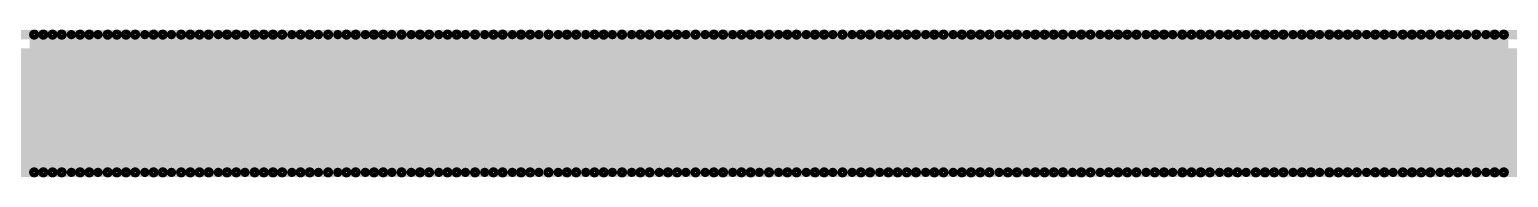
# Model space of a CAD drawing. Extents: x 0.24 to 7.39, y 0.21 to 4.62.
# Drawn here: x 5.5045 to 5.6655, y 3.3655 to 3.3815 of the extents above; entities that cross this region are included whole.
import ezdxf

# ---------------------------------------------------------------- set-up
doc = ezdxf.new("R2010")
doc.units = 0

msp = doc.modelspace()

# ---------------------------------------------------------------- linework, layer by layer
at = {"layer": 'TOP', "const_width": 0.001}
for points in [[(5.446, 3.381), (5.761, 3.381)], [(5.505, 3.366), (5.505, 3.381)], [(5.506, 3.366), (5.506, 3.381)], [(5.507, 3.366), (5.507, 3.381)], [(5.508, 3.366), (5.508, 3.381)], [(5.509, 3.366), (5.509, 3.381)], [(5.509, 3.366), (5.509, 3.381)], [(5.51, 3.366), (5.51, 3.381)], [(5.511, 3.366), (5.511, 3.381)], [(5.512, 3.366), (5.512, 3.381)], [(5.513, 3.366), (5.513, 3.381)], [(5.514, 3.366), (5.514, 3.381)], [(5.515, 3.366), (5.515, 3.381)], [(5.516, 3.366), (5.516, 3.381)], [(5.517, 3.366), (5.517, 3.381)], [(5.518, 3.366), (5.518, 3.381)], [(5.518, 3.366), (5.518, 3.381)], [(5.519, 3.366), (5.519, 3.381)], [(5.52, 3.366), (5.52, 3.381)], [(5.521, 3.366), (5.521, 3.381)], [(5.522, 3.366), (5.522, 3.381)], [(5.523, 3.366), (5.523, 3.381)], [(5.524, 3.366), (5.524, 3.381)], [(5.525, 3.366), (5.525, 3.381)], [(5.526, 3.366), (5.526, 3.381)], [(5.527, 3.366), (5.527, 3.381)], [(5.527, 3.366), (5.527, 3.381)], [(5.528, 3.366), (5.528, 3.381)], [(5.529, 3.366), (5.529, 3.381)], [(5.53, 3.366), (5.53, 3.381)], [(5.531, 3.366), (5.531, 3.381)], [(5.532, 3.366), (5.532, 3.381)], [(5.533, 3.366), (5.533, 3.381)], [(5.534, 3.366), (5.534, 3.381)], [(5.535, 3.366), (5.535, 3.381)], [(5.536, 3.366), (5.536, 3.381)], [(5.536, 3.366), (5.536, 3.381)], [(5.537, 3.366), (5.537, 3.381)], [(5.538, 3.366), (5.538, 3.381)], [(5.539, 3.366), (5.539, 3.381)], [(5.54, 3.366), (5.54, 3.381)], [(5.541, 3.366), (5.541, 3.381)], [(5.542, 3.366), (5.542, 3.381)], [(5.543, 3.366), (5.543, 3.381)], [(5.544, 3.366), (5.544, 3.381)], [(5.545, 3.366), (5.545, 3.381)], [(5.545, 3.366), (5.545, 3.381)], [(5.546, 3.366), (5.546, 3.381)], [(5.547, 3.366), (5.547, 3.381)], [(5.548, 3.366), (5.548, 3.381)], [(5.549, 3.366), (5.549, 3.381)], [(5.55, 3.366), (5.55, 3.381)], [(5.551, 3.366), (5.551, 3.381)], [(5.552, 3.366), (5.552, 3.381)], [(5.553, 3.366), (5.553, 3.381)], [(5.554, 3.366), (5.554, 3.381)], [(5.554, 3.366), (5.554, 3.381)], [(5.555, 3.366), (5.555, 3.381)], [(5.556, 3.366), (5.556, 3.381)], [(5.557, 3.366), (5.557, 3.381)], [(5.558, 3.366), (5.558, 3.381)], [(5.559, 3.366), (5.559, 3.381)], [(5.56, 3.366), (5.56, 3.381)], [(5.561, 3.366), (5.561, 3.381)], [(5.562, 3.366), (5.562, 3.381)], [(5.563, 3.366), (5.563, 3.381)], [(5.563, 3.366), (5.563, 3.381)], [(5.564, 3.366), (5.564, 3.381)], [(5.565, 3.366), (5.565, 3.381)], [(5.566, 3.366), (5.566, 3.381)], [(5.567, 3.366), (5.567, 3.381)], [(5.568, 3.366), (5.568, 3.381)], [(5.569, 3.366), (5.569, 3.381)], [(5.57, 3.366), (5.57, 3.381)], [(5.571, 3.366), (5.571, 3.381)], [(5.572, 3.366), (5.572, 3.381)], [(5.572, 3.366), (5.572, 3.381)], [(5.573, 3.366), (5.573, 3.381)], [(5.574, 3.366), (5.574, 3.381)], [(5.575, 3.366), (5.575, 3.381)], [(5.576, 3.366), (5.576, 3.381)], [(5.577, 3.366), (5.577, 3.381)], [(5.578, 3.366), (5.578, 3.381)], [(5.579, 3.366), (5.579, 3.381)], [(5.58, 3.366), (5.58, 3.381)], [(5.581, 3.366), (5.581, 3.381)], [(5.581, 3.366), (5.581, 3.381)], [(5.582, 3.366), (5.582, 3.381)], [(5.583, 3.366), (5.583, 3.381)], [(5.584, 3.366), (5.584, 3.381)], [(5.585, 3.366), (5.585, 3.381)], [(5.586, 3.366), (5.586, 3.381)], [(5.587, 3.366), (5.587, 3.381)], [(5.588, 3.366), (5.588, 3.381)], [(5.589, 3.366), (5.589, 3.381)], [(5.59, 3.366), (5.59, 3.381)], [(5.59, 3.366), (5.59, 3.381)], [(5.591, 3.366), (5.591, 3.381)], [(5.592, 3.366), (5.592, 3.381)], [(5.593, 3.366), (5.593, 3.381)], [(5.594, 3.366), (5.594, 3.381)], [(5.595, 3.366), (5.595, 3.381)], [(5.596, 3.366), (5.596, 3.381)], [(5.597, 3.366), (5.597, 3.381)], [(5.598, 3.366), (5.598, 3.381)], [(5.599, 3.366), (5.599, 3.381)], [(5.599, 3.366), (5.599, 3.381)], [(5.6, 3.366), (5.6, 3.381)], [(5.601, 3.366), (5.601, 3.381)], [(5.602, 3.366), (5.602, 3.381)], [(5.603, 3.366), (5.603, 3.381)], [(5.604, 3.366), (5.604, 3.381)], [(5.605, 3.366), (5.605, 3.381)], [(5.606, 3.366), (5.606, 3.381)], [(5.607, 3.366), (5.607, 3.381)], [(5.608, 3.366), (5.608, 3.381)], [(5.608, 3.366), (5.608, 3.381)], [(5.609, 3.366), (5.609, 3.381)], [(5.61, 3.366), (5.61, 3.381)], [(5.611, 3.366), (5.611, 3.381)], [(5.612, 3.366), (5.612, 3.381)], [(5.613, 3.366), (5.613, 3.381)], [(5.614, 3.366), (5.614, 3.381)], [(5.615, 3.366), (5.615, 3.381)], [(5.616, 3.366), (5.616, 3.381)], [(5.617, 3.366), (5.617, 3.381)], [(5.617, 3.366), (5.617, 3.381)], [(5.618, 3.366), (5.618, 3.381)], [(5.619, 3.366), (5.619, 3.381)], [(5.62, 3.366), (5.62, 3.381)], [(5.621, 3.366), (5.621, 3.381)], [(5.622, 3.366), (5.622, 3.381)], [(5.623, 3.366), (5.623, 3.381)], [(5.624, 3.366), (5.624, 3.381)], [(5.625, 3.366), (5.625, 3.381)], [(5.626, 3.366), (5.626, 3.381)], [(5.626, 3.366), (5.626, 3.381)], [(5.627, 3.366), (5.627, 3.381)], [(5.628, 3.366), (5.628, 3.381)], [(5.629, 3.366), (5.629, 3.381)], [(5.63, 3.366), (5.63, 3.381)], [(5.631, 3.366), (5.631, 3.381)], [(5.632, 3.366), (5.632, 3.381)], [(5.633, 3.366), (5.633, 3.381)], [(5.634, 3.366), (5.634, 3.381)], [(5.635, 3.366), (5.635, 3.381)], [(5.635, 3.366), (5.635, 3.381)], [(5.636, 3.366), (5.636, 3.381)], [(5.637, 3.366), (5.637, 3.381)], [(5.638, 3.366), (5.638, 3.381)], [(5.639, 3.366), (5.639, 3.381)], [(5.64, 3.366), (5.64, 3.381)], [(5.641, 3.366), (5.641, 3.381)], [(5.642, 3.366), (5.642, 3.381)], [(5.643, 3.366), (5.643, 3.381)], [(5.644, 3.366), (5.644, 3.381)], [(5.644, 3.366), (5.644, 3.381)], [(5.645, 3.366), (5.645, 3.381)], [(5.646, 3.366), (5.646, 3.381)], [(5.647, 3.366), (5.647, 3.381)], [(5.648, 3.366), (5.648, 3.381)], [(5.649, 3.366), (5.649, 3.381)], [(5.65, 3.366), (5.65, 3.381)], [(5.651, 3.366), (5.651, 3.381)], [(5.652, 3.366), (5.652, 3.381)], [(5.653, 3.366), (5.653, 3.381)], [(5.653, 3.366), (5.653, 3.381)], [(5.654, 3.366), (5.654, 3.381)], [(5.655, 3.366), (5.655, 3.381)], [(5.656, 3.366), (5.656, 3.381)], [(5.657, 3.366), (5.657, 3.381)], [(5.658, 3.366), (5.658, 3.381)], [(5.659, 3.366), (5.659, 3.381)], [(5.66, 3.366), (5.66, 3.381)], [(5.661, 3.366), (5.661, 3.381)], [(5.662, 3.366), (5.662, 3.381)], [(5.662, 3.366), (5.662, 3.381)], [(5.663, 3.366), (5.663, 3.381)], [(5.664, 3.366), (5.664, 3.381)], [(5.665, 3.366), (5.665, 3.381)], [(5.445, 3.379), (5.762, 3.379)], [(5.444, 3.378), (5.763, 3.378)], [(5.441, 3.376), (5.766, 3.376)], [(5.442, 3.377), (5.765, 3.377)], [(5.443, 3.377), (5.764, 3.377)], [(5.44, 3.375), (5.767, 3.375)], [(5.438, 3.373), (5.768, 3.373)], [(5.439, 3.374), (5.768, 3.374)], [(5.436, 3.371), (5.77, 3.371)], [(5.437, 3.372), (5.769, 3.372)], [(5.436, 3.37), (5.771, 3.37)], [(5.433, 3.368), (5.774, 3.368)], [(5.434, 3.368), (5.773, 3.368)], [(5.435, 3.369), (5.772, 3.369)], [(5.432, 3.367), (5.775, 3.367)], [(5.431, 3.366), (5.776, 3.366)], [(5.496, 3.366), (5.726, 3.366)]]:
    msp.add_lwpolyline(points, dxfattribs=at)
at = {"layer": 'TOP', "const_width": 0.0005}
for points in [[(5.5047, 3.381, 1), (5.5053, 3.381, 1)], [(5.5057, 3.381, 1), (5.5063, 3.381, 1)], [(5.5067, 3.381, 1), (5.5073, 3.381, 1)], [(5.5077, 3.381, 1), (5.5083, 3.381, 1)], [(5.5088, 3.381, 1), (5.5093, 3.381, 1)], [(5.5088, 3.381, 1), (5.5093, 3.381, 1)], [(5.5097, 3.381, 1), (5.5103, 3.381, 1)], [(5.5107, 3.381, 1), (5.5113, 3.381, 1)], [(5.5117, 3.381, 1), (5.5122, 3.381, 1)], [(5.5127, 3.381, 1), (5.5133, 3.381, 1)], [(5.5137, 3.381, 1), (5.5143, 3.381, 1)], [(5.5147, 3.381, 1), (5.5153, 3.381, 1)], [(5.5157, 3.381, 1), (5.5163, 3.381, 1)], [(5.5168, 3.381, 1), (5.5173, 3.381, 1)], [(5.5177, 3.381, 1), (5.5183, 3.381, 1)], [(5.5177, 3.381, 1), (5.5183, 3.381, 1)], [(5.5187, 3.381, 1), (5.5193, 3.381, 1)], [(5.5197, 3.381, 1), (5.5202, 3.381, 1)], [(5.5207, 3.381, 1), (5.5213, 3.381, 1)], [(5.5217, 3.381, 1), (5.5223, 3.381, 1)], [(5.5227, 3.381, 1), (5.5233, 3.381, 1)], [(5.5237, 3.381, 1), (5.5243, 3.381, 1)], [(5.5248, 3.381, 1), (5.5253, 3.381, 1)], [(5.5257, 3.381, 1), (5.5263, 3.381, 1)], [(5.5267, 3.381, 1), (5.5273, 3.381, 1)], [(5.5267, 3.381, 1), (5.5273, 3.381, 1)], [(5.5277, 3.381, 1), (5.5282, 3.381, 1)], [(5.5287, 3.381, 1), (5.5293, 3.381, 1)], [(5.5297, 3.381, 1), (5.5303, 3.381, 1)], [(5.5307, 3.381, 1), (5.5313, 3.381, 1)], [(5.5317, 3.381, 1), (5.5323, 3.381, 1)], [(5.5328, 3.381, 1), (5.5333, 3.381, 1)], [(5.5337, 3.381, 1), (5.5343, 3.381, 1)], [(5.5347, 3.381, 1), (5.5353, 3.381, 1)], [(5.5357, 3.381, 1), (5.5362, 3.381, 1)], [(5.5357, 3.381, 1), (5.5362, 3.381, 1)], [(5.5367, 3.381, 1), (5.5373, 3.381, 1)], [(5.5378, 3.381, 1), (5.5383, 3.381, 1)], [(5.5387, 3.381, 1), (5.5393, 3.381, 1)], [(5.5397, 3.381, 1), (5.5403, 3.381, 1)], [(5.5408, 3.381, 1), (5.5413, 3.381, 1)], [(5.5417, 3.381, 1), (5.5423, 3.381, 1)], [(5.5427, 3.381, 1), (5.5433, 3.381, 1)], [(5.5437, 3.381, 1), (5.5442, 3.381, 1)], [(5.5447, 3.381, 1), (5.5453, 3.381, 1)], [(5.5447, 3.381, 1), (5.5453, 3.381, 1)], [(5.5458, 3.381, 1), (5.5463, 3.381, 1)], [(5.5467, 3.381, 1), (5.5473, 3.381, 1)], [(5.5477, 3.381, 1), (5.5483, 3.381, 1)], [(5.5488, 3.381, 1), (5.5493, 3.381, 1)], [(5.5497, 3.381, 1), (5.5503, 3.381, 1)], [(5.5507, 3.381, 1), (5.5513, 3.381, 1)], [(5.5517, 3.381, 1), (5.5522, 3.381, 1)], [(5.5527, 3.381, 1), (5.5533, 3.381, 1)], [(5.5538, 3.381, 1), (5.5543, 3.381, 1)], [(5.5538, 3.381, 1), (5.5543, 3.381, 1)], [(5.5547, 3.381, 1), (5.5553, 3.381, 1)], [(5.5557, 3.381, 1), (5.5563, 3.381, 1)], [(5.5568, 3.381, 1), (5.5573, 3.381, 1)], [(5.5577, 3.381, 1), (5.5583, 3.381, 1)], [(5.5587, 3.381, 1), (5.5593, 3.381, 1)], [(5.5597, 3.381, 1), (5.5602, 3.381, 1)], [(5.5607, 3.381, 1), (5.5613, 3.381, 1)], [(5.5618, 3.381, 1), (5.5623, 3.381, 1)], [(5.5627, 3.381, 1), (5.5633, 3.381, 1)], [(5.5627, 3.381, 1), (5.5633, 3.381, 1)], [(5.5637, 3.381, 1), (5.5643, 3.381, 1)], [(5.5648, 3.381, 1), (5.5653, 3.381, 1)], [(5.5657, 3.381, 1), (5.5663, 3.381, 1)], [(5.5667, 3.381, 1), (5.5673, 3.381, 1)], [(5.5677, 3.381, 1), (5.5682, 3.381, 1)], [(5.5687, 3.381, 1), (5.5693, 3.381, 1)], [(5.5698, 3.381, 1), (5.5703, 3.381, 1)], [(5.5707, 3.381, 1), (5.5713, 3.381, 1)], [(5.5717, 3.381, 1), (5.5723, 3.381, 1)], [(5.5717, 3.381, 1), (5.5723, 3.381, 1)], [(5.5728, 3.381, 1), (5.5733, 3.381, 1)], [(5.5737, 3.381, 1), (5.5743, 3.381, 1)], [(5.5747, 3.381, 1), (5.5753, 3.381, 1)], [(5.5757, 3.381, 1), (5.5762, 3.381, 1)], [(5.5767, 3.381, 1), (5.5773, 3.381, 1)], [(5.5778, 3.381, 1), (5.5783, 3.381, 1)], [(5.5787, 3.381, 1), (5.5793, 3.381, 1)], [(5.5797, 3.381, 1), (5.5803, 3.381, 1)], [(5.5808, 3.381, 1), (5.5813, 3.381, 1)], [(5.5808, 3.381, 1), (5.5813, 3.381, 1)], [(5.5817, 3.381, 1), (5.5823, 3.381, 1)], [(5.5827, 3.381, 1), (5.5833, 3.381, 1)], [(5.5837, 3.381, 1), (5.5842, 3.381, 1)], [(5.5847, 3.381, 1), (5.5853, 3.381, 1)], [(5.5858, 3.381, 1), (5.5863, 3.381, 1)], [(5.5867, 3.381, 1), (5.5873, 3.381, 1)], [(5.5877, 3.381, 1), (5.5883, 3.381, 1)], [(5.5888, 3.381, 1), (5.5893, 3.381, 1)], [(5.5897, 3.381, 1), (5.5903, 3.381, 1)], [(5.5897, 3.381, 1), (5.5903, 3.381, 1)], [(5.5907, 3.381, 1), (5.5913, 3.381, 1)], [(5.5917, 3.381, 1), (5.5922, 3.381, 1)], [(5.5927, 3.381, 1), (5.5933, 3.381, 1)], [(5.5938, 3.381, 1), (5.5943, 3.381, 1)], [(5.5947, 3.381, 1), (5.5953, 3.381, 1)], [(5.5957, 3.381, 1), (5.5963, 3.381, 1)], [(5.5968, 3.381, 1), (5.5973, 3.381, 1)], [(5.5977, 3.381, 1), (5.5983, 3.381, 1)], [(5.5987, 3.381, 1), (5.5993, 3.381, 1)], [(5.5987, 3.381, 1), (5.5993, 3.381, 1)], [(5.5997, 3.381, 1), (5.6003, 3.381, 1)], [(5.6007, 3.381, 1), (5.6013, 3.381, 1)], [(5.6018, 3.381, 1), (5.6023, 3.381, 1)], [(5.6027, 3.381, 1), (5.6033, 3.381, 1)], [(5.6037, 3.381, 1), (5.6043, 3.381, 1)], [(5.6048, 3.381, 1), (5.6053, 3.381, 1)], [(5.6057, 3.381, 1), (5.6063, 3.381, 1)], [(5.6067, 3.381, 1), (5.6073, 3.381, 1)], [(5.6077, 3.381, 1), (5.6083, 3.381, 1)], [(5.6077, 3.381, 1), (5.6083, 3.381, 1)], [(5.6087, 3.381, 1), (5.6093, 3.381, 1)], [(5.6098, 3.381, 1), (5.6103, 3.381, 1)], [(5.6107, 3.381, 1), (5.6113, 3.381, 1)], [(5.6117, 3.381, 1), (5.6123, 3.381, 1)], [(5.6128, 3.381, 1), (5.6133, 3.381, 1)], [(5.6137, 3.381, 1), (5.6143, 3.381, 1)], [(5.6147, 3.381, 1), (5.6153, 3.381, 1)], [(5.6157, 3.381, 1), (5.6163, 3.381, 1)], [(5.6167, 3.381, 1), (5.6173, 3.381, 1)], [(5.6167, 3.381, 1), (5.6173, 3.381, 1)], [(5.6178, 3.381, 1), (5.6183, 3.381, 1)], [(5.6187, 3.381, 1), (5.6193, 3.381, 1)], [(5.6197, 3.381, 1), (5.6203, 3.381, 1)], [(5.6208, 3.381, 1), (5.6213, 3.381, 1)], [(5.6217, 3.381, 1), (5.6223, 3.381, 1)], [(5.6227, 3.381, 1), (5.6233, 3.381, 1)], [(5.6237, 3.381, 1), (5.6243, 3.381, 1)], [(5.6247, 3.381, 1), (5.6253, 3.381, 1)], [(5.6258, 3.381, 1), (5.6263, 3.381, 1)], [(5.6258, 3.381, 1), (5.6263, 3.381, 1)], [(5.6267, 3.381, 1), (5.6273, 3.381, 1)], [(5.6277, 3.381, 1), (5.6283, 3.381, 1)], [(5.6287, 3.381, 1), (5.6292, 3.381, 1)], [(5.6297, 3.381, 1), (5.6303, 3.381, 1)], [(5.6307, 3.381, 1), (5.6313, 3.381, 1)], [(5.6317, 3.381, 1), (5.6323, 3.381, 1)], [(5.6327, 3.381, 1), (5.6333, 3.381, 1)], [(5.6338, 3.381, 1), (5.6343, 3.381, 1)], [(5.6347, 3.381, 1), (5.6353, 3.381, 1)], [(5.6347, 3.381, 1), (5.6353, 3.381, 1)], [(5.6357, 3.381, 1), (5.6363, 3.381, 1)], [(5.6367, 3.381, 1), (5.6372, 3.381, 1)], [(5.6377, 3.381, 1), (5.6383, 3.381, 1)], [(5.6387, 3.381, 1), (5.6393, 3.381, 1)], [(5.6397, 3.381, 1), (5.6403, 3.381, 1)], [(5.6407, 3.381, 1), (5.6413, 3.381, 1)], [(5.6418, 3.381, 1), (5.6423, 3.381, 1)], [(5.6427, 3.381, 1), (5.6433, 3.381, 1)], [(5.6437, 3.381, 1), (5.6443, 3.381, 1)], [(5.6437, 3.381, 1), (5.6443, 3.381, 1)], [(5.6447, 3.381, 1), (5.6452, 3.381, 1)], [(5.6457, 3.381, 1), (5.6463, 3.381, 1)], [(5.6467, 3.381, 1), (5.6473, 3.381, 1)], [(5.6477, 3.381, 1), (5.6483, 3.381, 1)], [(5.6487, 3.381, 1), (5.6493, 3.381, 1)], [(5.6498, 3.381, 1), (5.6503, 3.381, 1)], [(5.6507, 3.381, 1), (5.6513, 3.381, 1)], [(5.6517, 3.381, 1), (5.6523, 3.381, 1)], [(5.6527, 3.381, 1), (5.6532, 3.381, 1)], [(5.6527, 3.381, 1), (5.6532, 3.381, 1)], [(5.6537, 3.381, 1), (5.6543, 3.381, 1)], [(5.6547, 3.381, 1), (5.6553, 3.381, 1)], [(5.6557, 3.381, 1), (5.6563, 3.381, 1)], [(5.6567, 3.381, 1), (5.6573, 3.381, 1)], [(5.6578, 3.381, 1), (5.6583, 3.381, 1)], [(5.6587, 3.381, 1), (5.6593, 3.381, 1)], [(5.6597, 3.381, 1), (5.6603, 3.381, 1)], [(5.6607, 3.381, 1), (5.6612, 3.381, 1)], [(5.6617, 3.381, 1), (5.6623, 3.381, 1)], [(5.6617, 3.381, 1), (5.6623, 3.381, 1)], [(5.6628, 3.381, 1), (5.6633, 3.381, 1)], [(5.6637, 3.381, 1), (5.6643, 3.381, 1)], [(5.6647, 3.381, 1), (5.6653, 3.381, 1)], [(5.5047, 3.366, 1), (5.5053, 3.366, 1)], [(5.5057, 3.366, 1), (5.5063, 3.366, 1)], [(5.5067, 3.366, 1), (5.5073, 3.366, 1)], [(5.5077, 3.366, 1), (5.5083, 3.366, 1)], [(5.5097, 3.366, 1), (5.5103, 3.366, 1)], [(5.5107, 3.366, 1), (5.5113, 3.366, 1)], [(5.5127, 3.366, 1), (5.5133, 3.366, 1)], [(5.5137, 3.366, 1), (5.5143, 3.366, 1)], [(5.5147, 3.366, 1), (5.5153, 3.366, 1)], [(5.5157, 3.366, 1), (5.5163, 3.366, 1)], [(5.5177, 3.366, 1), (5.5183, 3.366, 1)], [(5.5177, 3.366, 1), (5.5183, 3.366, 1)], [(5.5187, 3.366, 1), (5.5193, 3.366, 1)], [(5.5207, 3.366, 1), (5.5213, 3.366, 1)], [(5.5217, 3.366, 1), (5.5223, 3.366, 1)], [(5.5227, 3.366, 1), (5.5233, 3.366, 1)], [(5.5237, 3.366, 1), (5.5243, 3.366, 1)], [(5.5257, 3.366, 1), (5.5263, 3.366, 1)], [(5.5267, 3.366, 1), (5.5273, 3.366, 1)], [(5.5267, 3.366, 1), (5.5273, 3.366, 1)], [(5.5287, 3.366, 1), (5.5293, 3.366, 1)], [(5.5297, 3.366, 1), (5.5303, 3.366, 1)], [(5.5307, 3.366, 1), (5.5313, 3.366, 1)], [(5.5317, 3.366, 1), (5.5323, 3.366, 1)], [(5.5337, 3.366, 1), (5.5343, 3.366, 1)], [(5.5347, 3.366, 1), (5.5353, 3.366, 1)], [(5.5367, 3.366, 1), (5.5373, 3.366, 1)], [(5.5387, 3.366, 1), (5.5393, 3.366, 1)], [(5.5397, 3.366, 1), (5.5403, 3.366, 1)], [(5.5417, 3.366, 1), (5.5423, 3.366, 1)], [(5.5427, 3.366, 1), (5.5433, 3.366, 1)], [(5.5447, 3.366, 1), (5.5453, 3.366, 1)], [(5.5447, 3.366, 1), (5.5453, 3.366, 1)], [(5.5467, 3.366, 1), (5.5473, 3.366, 1)], [(5.5477, 3.366, 1), (5.5483, 3.366, 1)], [(5.5497, 3.366, 1), (5.5503, 3.366, 1)], [(5.5507, 3.366, 1), (5.5513, 3.366, 1)], [(5.5527, 3.366, 1), (5.5533, 3.366, 1)], [(5.5547, 3.366, 1), (5.5553, 3.366, 1)], [(5.5557, 3.366, 1), (5.5563, 3.366, 1)], [(5.5577, 3.366, 1), (5.5583, 3.366, 1)], [(5.5587, 3.366, 1), (5.5593, 3.366, 1)], [(5.5607, 3.366, 1), (5.5613, 3.366, 1)], [(5.5627, 3.366, 1), (5.5633, 3.366, 1)], [(5.5627, 3.366, 1), (5.5633, 3.366, 1)], [(5.5637, 3.366, 1), (5.5643, 3.366, 1)], [(5.5657, 3.366, 1), (5.5663, 3.366, 1)], [(5.5667, 3.366, 1), (5.5673, 3.366, 1)], [(5.5687, 3.366, 1), (5.5693, 3.366, 1)], [(5.5707, 3.366, 1), (5.5713, 3.366, 1)], [(5.5717, 3.366, 1), (5.5723, 3.366, 1)], [(5.5717, 3.366, 1), (5.5723, 3.366, 1)], [(5.5737, 3.366, 1), (5.5743, 3.366, 1)], [(5.5747, 3.366, 1), (5.5753, 3.366, 1)], [(5.5767, 3.366, 1), (5.5773, 3.366, 1)], [(5.5787, 3.366, 1), (5.5793, 3.366, 1)], [(5.5797, 3.366, 1), (5.5803, 3.366, 1)], [(5.5817, 3.366, 1), (5.5823, 3.366, 1)], [(5.5827, 3.366, 1), (5.5833, 3.366, 1)], [(5.5847, 3.366, 1), (5.5853, 3.366, 1)], [(5.5867, 3.366, 1), (5.5873, 3.366, 1)], [(5.5877, 3.366, 1), (5.5883, 3.366, 1)], [(5.5897, 3.366, 1), (5.5903, 3.366, 1)], [(5.5897, 3.366, 1), (5.5903, 3.366, 1)], [(5.5907, 3.366, 1), (5.5913, 3.366, 1)], [(5.5927, 3.366, 1), (5.5933, 3.366, 1)], [(5.5947, 3.366, 1), (5.5953, 3.366, 1)], [(5.5957, 3.366, 1), (5.5963, 3.366, 1)], [(5.5977, 3.366, 1), (5.5983, 3.366, 1)], [(5.5987, 3.366, 1), (5.5993, 3.366, 1)], [(5.5987, 3.366, 1), (5.5993, 3.366, 1)], [(5.5997, 3.366, 1), (5.6003, 3.366, 1)], [(5.6007, 3.366, 1), (5.6013, 3.366, 1)], [(5.6027, 3.366, 1), (5.6033, 3.366, 1)], [(5.6037, 3.366, 1), (5.6043, 3.366, 1)], [(5.6057, 3.366, 1), (5.6063, 3.366, 1)], [(5.6067, 3.366, 1), (5.6073, 3.366, 1)], [(5.6077, 3.366, 1), (5.6083, 3.366, 1)], [(5.6077, 3.366, 1), (5.6083, 3.366, 1)], [(5.6087, 3.366, 1), (5.6093, 3.366, 1)], [(5.6107, 3.366, 1), (5.6113, 3.366, 1)], [(5.6117, 3.366, 1), (5.6123, 3.366, 1)], [(5.6137, 3.366, 1), (5.6143, 3.366, 1)], [(5.6147, 3.366, 1), (5.6153, 3.366, 1)], [(5.6157, 3.366, 1), (5.6163, 3.366, 1)], [(5.6167, 3.366, 1), (5.6173, 3.366, 1)], [(5.6167, 3.366, 1), (5.6173, 3.366, 1)], [(5.6187, 3.366, 1), (5.6193, 3.366, 1)], [(5.6197, 3.366, 1), (5.6203, 3.366, 1)], [(5.6217, 3.366, 1), (5.6223, 3.366, 1)], [(5.6227, 3.366, 1), (5.6233, 3.366, 1)], [(5.6237, 3.366, 1), (5.6243, 3.366, 1)], [(5.6247, 3.366, 1), (5.6253, 3.366, 1)], [(5.6267, 3.366, 1), (5.6273, 3.366, 1)], [(5.6277, 3.366, 1), (5.6283, 3.366, 1)], [(5.6297, 3.366, 1), (5.6303, 3.366, 1)], [(5.6307, 3.366, 1), (5.6313, 3.366, 1)], [(5.6317, 3.366, 1), (5.6323, 3.366, 1)], [(5.6327, 3.366, 1), (5.6333, 3.366, 1)], [(5.6347, 3.366, 1), (5.6353, 3.366, 1)], [(5.6347, 3.366, 1), (5.6353, 3.366, 1)], [(5.6357, 3.366, 1), (5.6363, 3.366, 1)], [(5.6377, 3.366, 1), (5.6383, 3.366, 1)], [(5.6387, 3.366, 1), (5.6393, 3.366, 1)], [(5.6397, 3.366, 1), (5.6403, 3.366, 1)], [(5.6407, 3.366, 1), (5.6413, 3.366, 1)], [(5.6427, 3.366, 1), (5.6433, 3.366, 1)], [(5.6437, 3.366, 1), (5.6443, 3.366, 1)], [(5.6437, 3.366, 1), (5.6443, 3.366, 1)], [(5.6457, 3.366, 1), (5.6463, 3.366, 1)], [(5.6467, 3.366, 1), (5.6473, 3.366, 1)], [(5.6477, 3.366, 1), (5.6483, 3.366, 1)], [(5.6487, 3.366, 1), (5.6493, 3.366, 1)], [(5.6507, 3.366, 1), (5.6513, 3.366, 1)], [(5.6517, 3.366, 1), (5.6523, 3.366, 1)], [(5.6537, 3.366, 1), (5.6543, 3.366, 1)], [(5.6547, 3.366, 1), (5.6553, 3.366, 1)], [(5.6557, 3.366, 1), (5.6563, 3.366, 1)], [(5.6567, 3.366, 1), (5.6573, 3.366, 1)], [(5.6587, 3.366, 1), (5.6593, 3.366, 1)], [(5.6597, 3.366, 1), (5.6603, 3.366, 1)], [(5.6617, 3.366, 1), (5.6623, 3.366, 1)], [(5.6617, 3.366, 1), (5.6623, 3.366, 1)], [(5.6637, 3.366, 1), (5.6643, 3.366, 1)], [(5.6647, 3.366, 1), (5.6653, 3.366, 1)], [(5.5088, 3.366, 1), (5.5093, 3.366, 1)], [(5.5088, 3.366, 1), (5.5093, 3.366, 1)], [(5.5117, 3.366, 1), (5.5122, 3.366, 1)], [(5.5168, 3.366, 1), (5.5173, 3.366, 1)], [(5.5197, 3.366, 1), (5.5202, 3.366, 1)], [(5.5248, 3.366, 1), (5.5253, 3.366, 1)], [(5.5277, 3.366, 1), (5.5282, 3.366, 1)], [(5.5328, 3.366, 1), (5.5333, 3.366, 1)], [(5.5357, 3.366, 1), (5.5362, 3.366, 1)], [(5.5357, 3.366, 1), (5.5362, 3.366, 1)], [(5.5378, 3.366, 1), (5.5383, 3.366, 1)], [(5.5408, 3.366, 1), (5.5413, 3.366, 1)], [(5.5437, 3.366, 1), (5.5442, 3.366, 1)], [(5.5458, 3.366, 1), (5.5463, 3.366, 1)], [(5.5488, 3.366, 1), (5.5493, 3.366, 1)], [(5.5517, 3.366, 1), (5.5522, 3.366, 1)], [(5.5538, 3.366, 1), (5.5543, 3.366, 1)], [(5.5538, 3.366, 1), (5.5543, 3.366, 1)], [(5.5568, 3.366, 1), (5.5573, 3.366, 1)], [(5.5597, 3.366, 1), (5.5602, 3.366, 1)], [(5.5618, 3.366, 1), (5.5623, 3.366, 1)], [(5.5648, 3.366, 1), (5.5653, 3.366, 1)], [(5.5677, 3.366, 1), (5.5682, 3.366, 1)], [(5.5698, 3.366, 1), (5.5703, 3.366, 1)], [(5.5728, 3.366, 1), (5.5733, 3.366, 1)], [(5.5757, 3.366, 1), (5.5762, 3.366, 1)], [(5.5778, 3.366, 1), (5.5783, 3.366, 1)], [(5.5808, 3.366, 1), (5.5813, 3.366, 1)], [(5.5808, 3.366, 1), (5.5813, 3.366, 1)], [(5.5837, 3.366, 1), (5.5842, 3.366, 1)], [(5.5858, 3.366, 1), (5.5863, 3.366, 1)], [(5.5888, 3.366, 1), (5.5893, 3.366, 1)], [(5.5917, 3.366, 1), (5.5922, 3.366, 1)], [(5.5938, 3.366, 1), (5.5943, 3.366, 1)], [(5.5968, 3.366, 1), (5.5973, 3.366, 1)], [(5.6018, 3.366, 1), (5.6023, 3.366, 1)], [(5.6048, 3.366, 1), (5.6053, 3.366, 1)], [(5.6098, 3.366, 1), (5.6103, 3.366, 1)], [(5.6128, 3.366, 1), (5.6133, 3.366, 1)], [(5.6178, 3.366, 1), (5.6183, 3.366, 1)], [(5.6208, 3.366, 1), (5.6213, 3.366, 1)], [(5.6258, 3.366, 1), (5.6263, 3.366, 1)], [(5.6258, 3.366, 1), (5.6263, 3.366, 1)], [(5.6287, 3.366, 1), (5.6292, 3.366, 1)], [(5.6338, 3.366, 1), (5.6343, 3.366, 1)], [(5.6367, 3.366, 1), (5.6372, 3.366, 1)], [(5.6418, 3.366, 1), (5.6423, 3.366, 1)], [(5.6447, 3.366, 1), (5.6452, 3.366, 1)], [(5.6498, 3.366, 1), (5.6503, 3.366, 1)], [(5.6527, 3.366, 1), (5.6532, 3.366, 1)], [(5.6527, 3.366, 1), (5.6532, 3.366, 1)], [(5.6578, 3.366, 1), (5.6583, 3.366, 1)], [(5.6607, 3.366, 1), (5.6612, 3.366, 1)], [(5.6628, 3.366, 1), (5.6633, 3.366, 1)]]:
    msp.add_lwpolyline(points, format="xyb", close=True, dxfattribs=at)

doc.saveas('drawing.dxf')
